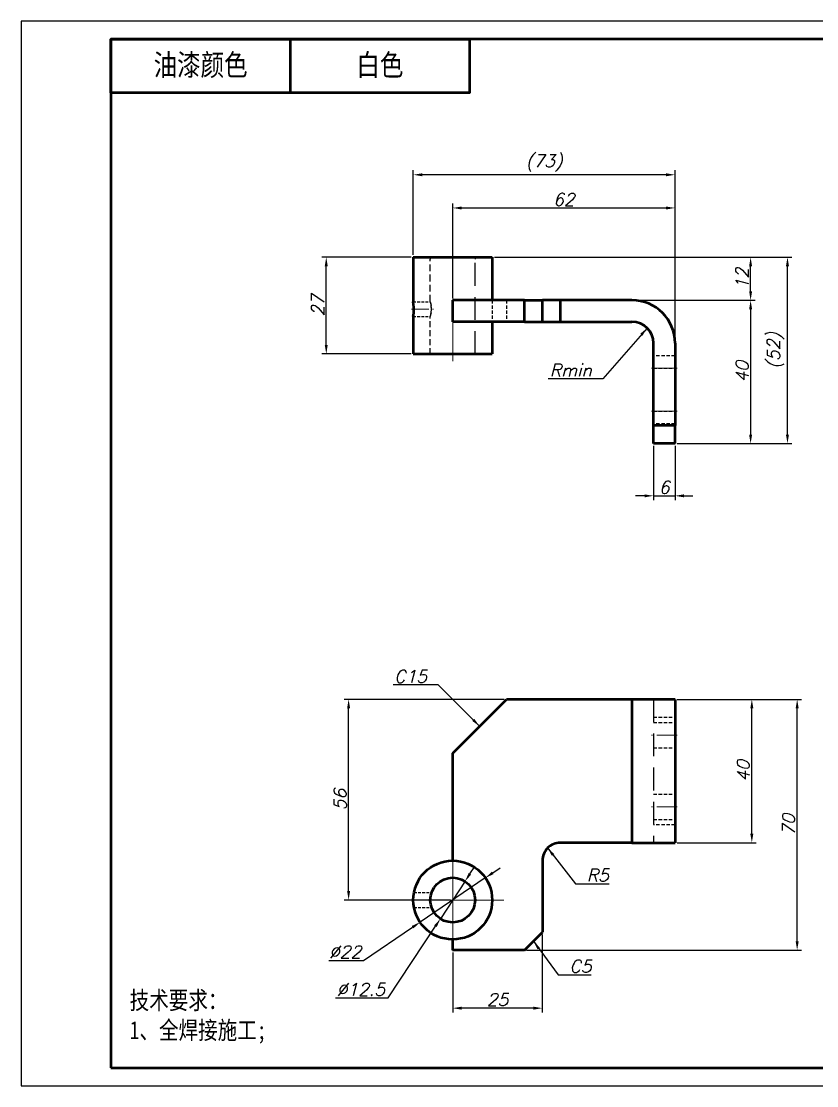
# Model space of a CAD drawing. Header units: inches. Extents: x 17901 to 26602, y 9673 to 14036.
# Drawn here: x 20517.4 to 20739.2, y 13161.6 to 13458.6 of the extents above; entities that cross this region are included whole.
import ezdxf

# ---------------------------------------------------------------- set-up
doc = ezdxf.new("R2010")
doc.units = ezdxf.units.IN
doc.header["$MEASUREMENT"] = 0
doc.linetypes.add('CENTER', pattern=[50.8, 31.75, -6.35, 6.35, -6.35])
doc.linetypes.add('DASHED2', pattern=[9.525, 6.35, -3.175])
for name, color, linetype, lineweight in [('中心线', 1, 'CENTER', 15), ('图框_内框线', 5, 'Continuous', 50), ('标注线', 3, 'Continuous', 25), ('粗实线', 7, 'Continuous', 50), ('虚线', 2, 'DASHED2', 25)]:
    doc.layers.add(name, color=color, linetype=linetype, lineweight=lineweight)
doc.styles.add('DIM_FONT', font='romans.shx', dxfattribs={"oblique": 15})
doc.styles.add('仿宋体', font='FSGB2312.ttf', dxfattribs={"width": 0.8, "height": 3.5})
doc.styles.add('宋体', font='', dxfattribs={"width": 0.8, "height": 5})
doc.styles.get('宋体').set_extended_font_data('SimSun')
doc.dimstyles.new('幅面 1：1$0', dxfattribs={"dimtxt": 3.5, "dimasz": 2.5, "dimexe": 1.25, "dimexo": 0.625, "dimtad": 1, "dimdsep": 46, "dimtxsty": 'DIM_FONT', "dimcen": 2.5, "dimclrd": 256, "dimclre": 256, "dimclrt": 256, "dimadec": 0, "dimazin": 0, "dimtm": 1e-09, "dimtfac": 0.5, "dimtmove": 0, "dimatfit": 3, "dimfxl": 1, "dimlwd": -1, "dimarcsym": 0})
doc.dimstyles.new('幅面 1：1$3', dxfattribs={"dimtxt": 3.5, "dimasz": 2.5, "dimexe": 1.25, "dimexo": 0.625, "dimtad": 1, "dimtih": 1, "dimtoh": 1, "dimdsep": 46, "dimtxsty": 'DIM_FONT', "dimcen": 2.5, "dimclrd": 256, "dimclre": 256, "dimclrt": 256, "dimazin": 2, "dimtfac": 0.5, "dimtmove": 0, "dimatfit": 3, "dimfxl": 1, "dimlwd": -1, "dimlwe": -1, "dimarcsym": 0})
doc.dimstyles.new('幅面 1：1$7', dxfattribs={"dimtxt": 3.5, "dimasz": 2.5, "dimexe": 1.25, "dimexo": 0.625, "dimtad": 1, "dimdsep": 46, "dimtxsty": 'DIM_FONT', "dimcen": 2.5, "dimclrd": 256, "dimclrt": 256, "dimadec": 0, "dimazin": 0, "dimtfac": 1, "dimtmove": 0, "dimatfit": 3, "dimfxl": 1, "dimlwd": -1, "dimarcsym": 0})

# ---------------------------------------------------------------- blocks, each defined once
blk = doc.blocks.new('*D57')
at = {"layer": 'Defpoints', "color": 0, "transparency": 16777216}
for p in [(20648.73, 13392.82), (20731.09, 13392.82), (20699.73, 13340.82)]:
    blk.add_point(p, dxfattribs=at)
at = {"layer": '标注线', "lineweight": -2, "transparency": 16777216}
for p, q in [((20649.36, 13392.82), (20732.34, 13392.82)), ((20700.36, 13340.82), (20732.34, 13340.82))]:
    blk.add_line(p, q, dxfattribs=at)
at = {"layer": '标注线', "transparency": 16777216}
blk.add_line((20731.09, 13343.32), (20731.09, 13390.32), dxfattribs=at)
for points in [[(20730.67, 13390.32), (20731.51, 13390.32), (20731.09, 13392.82)], [(20730.67, 13343.32), (20731.51, 13343.32), (20731.09, 13340.82)]]:
    blk.add_solid(points, dxfattribs=at)
at = {"layer": '标注线', "transparency": 16777216, "insert": (20727.8, 13366.82), "char_height": 3.5, "attachment_point": 5, "rotation": 90, "style": 'DIM_FONT'}
blk.add_mtext('(52)', dxfattribs=at)
blk = doc.blocks.new('*D58')
at = {"layer": 'Defpoints', "color": 0, "transparency": 16777216}
for p in [(20648.73, 13392.82), (20720.81, 13392.82), (20687.73, 13380.82)]:
    blk.add_point(p, dxfattribs=at)
at = {"layer": '标注线', "lineweight": -2, "transparency": 16777216}
for p, q in [((20649.36, 13392.82), (20722.06, 13392.82)), ((20688.36, 13380.82), (20722.06, 13380.82))]:
    blk.add_line(p, q, dxfattribs=at)
at = {"layer": '标注线', "transparency": 16777216}
blk.add_line((20720.81, 13383.32), (20720.81, 13390.32), dxfattribs=at)
for points in [[(20720.4, 13390.32), (20721.23, 13390.32), (20720.81, 13392.82)], [(20720.4, 13383.32), (20721.23, 13383.32), (20720.81, 13380.82)]]:
    blk.add_solid(points, dxfattribs=at)
at = {"layer": '标注线', "transparency": 16777216, "insert": (20718.44, 13386.82), "char_height": 3.5, "attachment_point": 5, "rotation": 90, "style": 'DIM_FONT'}
blk.add_mtext('12', dxfattribs=at)
blk = doc.blocks.new('*D59')
at = {"layer": 'Defpoints', "color": 0, "transparency": 16777216}
for p in [(20687.73, 13380.82), (20699.73, 13340.82), (20720.81, 13340.82)]:
    blk.add_point(p, dxfattribs=at)
at = {"layer": '标注线', "lineweight": -2, "transparency": 16777216}
for p, q in [((20688.36, 13380.82), (20722.06, 13380.82)), ((20700.36, 13340.82), (20722.06, 13340.82))]:
    blk.add_line(p, q, dxfattribs=at)
at = {"layer": '标注线', "transparency": 16777216}
blk.add_line((20720.81, 13378.32), (20720.81, 13343.32), dxfattribs=at)
for points in [[(20720.4, 13378.32), (20721.23, 13378.32), (20720.81, 13380.82)], [(20720.4, 13343.32), (20721.23, 13343.32), (20720.81, 13340.82)]]:
    blk.add_solid(points, dxfattribs=at)
at = {"layer": '标注线', "transparency": 16777216, "insert": (20718.44, 13360.82), "char_height": 3.5, "attachment_point": 5, "rotation": 90, "style": 'DIM_FONT'}
blk.add_mtext('40', dxfattribs=at)
blk = doc.blocks.new('*D60')
at = {"layer": 'Defpoints', "color": 0, "transparency": 16777216}
for p in [(20693.73, 13340.82), (20699.73, 13340.82), (20699.73, 13326.24)]:
    blk.add_point(p, dxfattribs=at)
at = {"layer": '标注线', "lineweight": -2, "transparency": 16777216}
for p, q in [((20693.73, 13340.19), (20693.73, 13324.99)), ((20699.73, 13340.19), (20699.73, 13324.99))]:
    blk.add_line(p, q, dxfattribs=at)
at = {"layer": '标注线', "transparency": 16777216}
for p, q in [((20691.23, 13326.24), (20688.73, 13326.24)), ((20693.73, 13326.24), (20699.73, 13326.24)), ((20702.23, 13326.24), (20704.73, 13326.24))]:
    blk.add_line(p, q, dxfattribs=at)
for points in [[(20691.23, 13326.65), (20691.23, 13325.82), (20693.73, 13326.24)], [(20702.23, 13326.65), (20702.23, 13325.82), (20699.73, 13326.24)]]:
    blk.add_solid(points, dxfattribs=at)
at = {"layer": '标注线', "transparency": 16777216, "insert": (20696.73, 13328.61), "char_height": 3.5, "attachment_point": 5, "style": 'DIM_FONT'}
blk.add_mtext('6', dxfattribs=at)
blk = doc.blocks.new('*D61')
at = {"layer": 'Defpoints', "color": 0, "transparency": 16777216}
for p in [(20626.73, 13415.82), (20626.73, 13392.82), (20699.73, 13368.82)]:
    blk.add_point(p, dxfattribs=at)
at = {"layer": '标注线', "lineweight": -2, "transparency": 16777216}
for p, q in [((20626.73, 13393.44), (20626.73, 13417.07)), ((20699.73, 13369.44), (20699.73, 13417.07))]:
    blk.add_line(p, q, dxfattribs=at)
at = {"layer": '标注线', "transparency": 16777216}
blk.add_line((20697.23, 13415.82), (20629.23, 13415.82), dxfattribs=at)
for points in [[(20629.23, 13416.24), (20629.23, 13415.41), (20626.73, 13415.82)], [(20697.23, 13416.24), (20697.23, 13415.41), (20699.73, 13415.82)]]:
    blk.add_solid(points, dxfattribs=at)
at = {"layer": '标注线', "transparency": 16777216, "insert": (20663.23, 13419.11), "char_height": 3.5, "attachment_point": 5, "style": 'DIM_FONT'}
blk.add_mtext('(73)', dxfattribs=at)
blk = doc.blocks.new('*D62')
at = {"layer": 'Defpoints', "color": 0, "transparency": 16777216}
for p in [(20699.73, 13406.56), (20637.73, 13380.82), (20699.73, 13368.82)]:
    blk.add_point(p, dxfattribs=at)
at = {"layer": '标注线', "lineweight": -2, "transparency": 16777216}
for p, q in [((20637.73, 13381.44), (20637.73, 13407.81)), ((20699.73, 13369.44), (20699.73, 13407.81))]:
    blk.add_line(p, q, dxfattribs=at)
at = {"layer": '标注线', "transparency": 16777216}
blk.add_line((20640.23, 13406.56), (20697.23, 13406.56), dxfattribs=at)
for points in [[(20640.23, 13406.97), (20640.23, 13406.14), (20637.73, 13406.56)], [(20697.23, 13406.97), (20697.23, 13406.14), (20699.73, 13406.56)]]:
    blk.add_solid(points, dxfattribs=at)
at = {"layer": '标注线', "transparency": 16777216, "insert": (20668.73, 13408.93), "char_height": 3.5, "attachment_point": 5, "style": 'DIM_FONT'}
blk.add_mtext('62', dxfattribs=at)
blk = doc.blocks.new('*D63')
at = {"layer": 'Defpoints', "color": 0, "transparency": 16777216}
for p in [(20602.48, 13392.82), (20626.73, 13392.82), (20626.73, 13365.82)]:
    blk.add_point(p, dxfattribs=at)
at = {"layer": '标注线', "lineweight": -2, "transparency": 16777216}
for p, q in [((20626.11, 13392.82), (20601.23, 13392.82)), ((20626.11, 13365.82), (20601.23, 13365.82))]:
    blk.add_line(p, q, dxfattribs=at)
at = {"layer": '标注线', "transparency": 16777216}
blk.add_line((20602.48, 13368.32), (20602.48, 13390.32), dxfattribs=at)
for points in [[(20602.06, 13390.32), (20602.89, 13390.32), (20602.48, 13392.82)], [(20602.06, 13368.32), (20602.89, 13368.32), (20602.48, 13365.82)]]:
    blk.add_solid(points, dxfattribs=at)
at = {"layer": '标注线', "transparency": 16777216, "insert": (20600.1, 13379.32), "char_height": 3.5, "attachment_point": 5, "rotation": 90, "style": 'DIM_FONT'}
blk.add_mtext('27', dxfattribs=at)
blk = doc.blocks.new('*D64')
at = {"layer": 'Defpoints', "color": 0, "transparency": 16777216}
for p in [(20699.73, 13269.45), (20733.79, 13269.45), (20657.73, 13199.45)]:
    blk.add_point(p, dxfattribs=at)
at = {"layer": '标注线', "lineweight": -2, "transparency": 16777216}
for p, q in [((20700.36, 13269.45), (20735.04, 13269.45)), ((20658.36, 13199.45), (20735.04, 13199.45))]:
    blk.add_line(p, q, dxfattribs=at)
at = {"layer": '标注线', "transparency": 16777216}
blk.add_line((20733.79, 13201.95), (20733.79, 13266.95), dxfattribs=at)
for points in [[(20733.37, 13266.95), (20734.21, 13266.95), (20733.79, 13269.45)], [(20733.37, 13201.95), (20734.21, 13201.95), (20733.79, 13199.45)]]:
    blk.add_solid(points, dxfattribs=at)
at = {"layer": '标注线', "transparency": 16777216, "insert": (20731.42, 13234.45), "char_height": 3.5, "attachment_point": 5, "rotation": 90, "style": 'DIM_FONT'}
blk.add_mtext('70', dxfattribs=at)
blk = doc.blocks.new('*D65')
at = {"layer": 'Defpoints', "color": 0, "transparency": 16777216}
for p in [(20699.73, 13269.45), (20721.15, 13269.45), (20699.73, 13229.45)]:
    blk.add_point(p, dxfattribs=at)
at = {"layer": '标注线', "lineweight": -2, "transparency": 16777216}
for p, q in [((20700.36, 13269.45), (20722.4, 13269.45)), ((20700.36, 13229.45), (20722.4, 13229.45))]:
    blk.add_line(p, q, dxfattribs=at)
at = {"layer": '标注线', "transparency": 16777216}
blk.add_line((20721.15, 13231.95), (20721.15, 13266.95), dxfattribs=at)
for points in [[(20720.73, 13266.95), (20721.57, 13266.95), (20721.15, 13269.45)], [(20720.73, 13231.95), (20721.57, 13231.95), (20721.15, 13229.45)]]:
    blk.add_solid(points, dxfattribs=at)
at = {"layer": '标注线', "transparency": 16777216, "insert": (20718.77, 13249.45), "char_height": 3.5, "attachment_point": 5, "rotation": 90, "style": 'DIM_FONT'}
blk.add_mtext('40', dxfattribs=at)
blk = doc.blocks.new('*D66')
at = {"layer": 'Defpoints', "color": 0, "transparency": 16777216}
for p in [(20662.73, 13204.45), (20637.73, 13199.45), (20637.73, 13183.28)]:
    blk.add_point(p, dxfattribs=at)
at = {"layer": '标注线', "lineweight": -2, "transparency": 16777216}
for p, q in [((20662.73, 13203.83), (20662.73, 13182.03)), ((20637.73, 13198.83), (20637.73, 13182.03))]:
    blk.add_line(p, q, dxfattribs=at)
at = {"layer": '标注线', "transparency": 16777216}
blk.add_line((20660.23, 13183.28), (20640.23, 13183.28), dxfattribs=at)
for points in [[(20640.23, 13183.7), (20640.23, 13182.87), (20637.73, 13183.28)], [(20660.23, 13183.7), (20660.23, 13182.87), (20662.73, 13183.28)]]:
    blk.add_solid(points, dxfattribs=at)
at = {"layer": '标注线', "transparency": 16777216, "insert": (20650.23, 13185.66), "char_height": 3.5, "attachment_point": 5, "style": 'DIM_FONT'}
blk.add_mtext('25', dxfattribs=at)
blk = doc.blocks.new('*D67')
at = {"layer": 'Defpoints', "color": 0, "transparency": 16777216}
for p in [(20608.71, 13269.45), (20652.73, 13269.45), (20637.73, 13213.45)]:
    blk.add_point(p, dxfattribs=at)
at = {"layer": '标注线', "lineweight": -2, "transparency": 16777216}
for p, q in [((20652.11, 13269.45), (20607.46, 13269.45)), ((20637.11, 13213.45), (20607.46, 13213.45))]:
    blk.add_line(p, q, dxfattribs=at)
at = {"layer": '标注线', "transparency": 16777216}
blk.add_line((20608.71, 13215.95), (20608.71, 13266.95), dxfattribs=at)
for points in [[(20608.3, 13266.95), (20609.13, 13266.95), (20608.71, 13269.45)], [(20608.3, 13215.95), (20609.13, 13215.95), (20608.71, 13213.45)]]:
    blk.add_solid(points, dxfattribs=at)
at = {"layer": '标注线', "transparency": 16777216, "insert": (20606.34, 13241.45), "char_height": 3.5, "attachment_point": 5, "rotation": 90, "style": 'DIM_FONT'}
blk.add_mtext('56', dxfattribs=at)
blk = doc.blocks.new('*D68')
at = {"layer": 'Defpoints', "color": 0, "transparency": 16777216}
for p in [(20641.17, 13218.68), (20634.3, 13208.23)]:
    blk.add_point(p, dxfattribs=at)
at = {"layer": '标注线', "transparency": 16777216}
for p, q in [((20642.54, 13220.77), (20643.91, 13222.85)), ((20641.17, 13218.68), (20634.3, 13208.23)), ((20619.78, 13186.14), (20632.93, 13206.14)), ((20605.05, 13186.14), (20619.78, 13186.14))]:
    blk.add_line(p, q, dxfattribs=at)
for points in [[(20642.19, 13220.99), (20642.89, 13220.54), (20641.17, 13218.68)], [(20632.58, 13206.37), (20633.28, 13205.91), (20634.3, 13208.23)]]:
    blk.add_solid(points, dxfattribs=at)
at = {"layer": '标注线', "transparency": 16777216, "insert": (20612.1, 13188.52), "char_height": 3.5, "attachment_point": 5, "style": 'DIM_FONT'}
blk.add_mtext('∅12.5', dxfattribs=at)
blk = doc.blocks.new('*D69')
at = {"layer": 'Defpoints', "color": 0, "transparency": 16777216}
for p in [(20646.83, 13219.63), (20628.63, 13207.28)]:
    blk.add_point(p, dxfattribs=at)
at = {"layer": '标注线', "transparency": 16777216}
for p, q in [((20648.9, 13221.04), (20650.97, 13222.44)), ((20646.83, 13219.63), (20628.63, 13207.28)), ((20612.9, 13196.59), (20626.56, 13205.87)), ((20603.18, 13196.59), (20612.9, 13196.59))]:
    blk.add_line(p, q, dxfattribs=at)
for points in [[(20648.67, 13221.38), (20649.14, 13220.69), (20646.83, 13219.63)], [(20626.33, 13206.22), (20626.8, 13205.53), (20628.63, 13207.28)]]:
    blk.add_solid(points, dxfattribs=at)
at = {"layer": '标注线', "transparency": 16777216, "insert": (20607.73, 13198.97), "char_height": 3.5, "attachment_point": 5, "style": 'DIM_FONT'}
blk.add_mtext('∅22', dxfattribs=at)

msp = doc.modelspace()

# ---------------------------------------------------------------- linework, layer by layer
at = {"layer": 'Defpoints'}
msp.add_lwpolyline([(20517.437, 13161.647), (20937.437, 13161.647), (20937.437, 13458.647), (20517.437, 13458.647)], close=True, dxfattribs=at)
at = {"layer": '中心线'}
for p, q in [((20637.734, 13395.52), (20637.734, 13363.119)), ((20637.734, 13227.754), (20637.734, 13199.154)), ((20652.032, 13213.454), (20623.433, 13213.454))]:
    msp.add_line(p, q, dxfattribs=at)
at = {"layer": '中心线', "ltscale": 0.153857}
msp.add_line((20626.22, 13378.32), (20632.374, 13378.32), dxfattribs=at)
at = {"layer": '中心线', "ltscale": 0.180029}
for p, q in [((20700.333, 13361.82), (20693.132, 13361.82)), ((20700.333, 13349.82), (20693.132, 13349.82)), ((20700.333, 13259.454), (20693.132, 13259.454)), ((20700.333, 13239.454), (20693.132, 13239.454))]:
    msp.add_line(p, q, dxfattribs=at)
at = {"layer": '中心线', "ltscale": 0.148486}
msp.add_line((20626.39, 13213.454), (20632.329, 13213.454), dxfattribs=at)
at = {"layer": '图框_内框线'}
msp.add_line((20592.437, 13453.647), (20592.437, 13438.647), dxfattribs=at)
for points in [[(20542.437, 13166.647), (20932.437, 13166.647), (20932.437, 13453.647), (20542.437, 13453.647)], [(20542.437, 13453.647), (20642.437, 13453.647), (20642.437, 13438.647), (20542.437, 13438.647)]]:
    msp.add_lwpolyline(points, close=True, dxfattribs=at)
at = {"layer": '粗实线', "ltscale": 0.275}
for p, q in [((20626.734, 13392.82), (20637.734, 13392.82)), ((20637.734, 13392.82), (20648.734, 13392.82)), ((20626.734, 13365.82), (20637.734, 13365.82)), ((20637.734, 13365.82), (20648.734, 13365.82))]:
    msp.add_line(p, q, dxfattribs=at)
at = {"layer": '粗实线', "ltscale": 0.310828}
msp.add_line((20626.734, 13392.82), (20626.734, 13380.387), dxfattribs=at)
at = {"layer": '粗实线', "ltscale": 0.3}
for p, q in [((20648.734, 13392.82), (20648.734, 13380.82)), ((20699.734, 13269.454), (20687.734, 13269.454)), ((20687.734, 13229.454), (20699.734, 13229.454))]:
    msp.add_line(p, q, dxfattribs=at)
at = {"layer": '粗实线', "ltscale": 0.15}
for p, q in [((20637.734, 13374.82), (20637.734, 13380.82)), ((20657.734, 13374.82), (20657.734, 13380.82)), ((20662.734, 13374.82), (20662.734, 13380.82)), ((20667.734, 13380.82), (20667.734, 13374.82)), ((20699.734, 13345.82), (20693.734, 13345.82)), ((20699.734, 13340.82), (20693.734, 13340.82))]:
    msp.add_line(p, q, dxfattribs=at)
at = {"layer": '粗实线'}
for p, q in [((20657.734, 13380.82), (20637.734, 13380.82)), ((20687.734, 13380.82), (20667.734, 13380.82)), ((20657.734, 13374.82), (20637.734, 13374.82)), ((20667.734, 13374.82), (20687.734, 13374.82)), ((20693.734, 13345.82), (20693.734, 13368.82)), ((20699.734, 13368.82), (20699.734, 13345.82)), ((20637.734, 13254.454), (20652.734, 13269.454)), ((20687.734, 13269.454), (20652.734, 13269.454)), ((20687.734, 13269.454), (20687.734, 13229.454)), ((20699.734, 13269.454), (20699.734, 13229.454)), ((20637.734, 13224.454), (20637.734, 13254.454)), ((20687.734, 13229.454), (20667.734, 13229.454)), ((20662.734, 13224.454), (20662.734, 13204.454)), ((20657.734, 13199.454), (20637.734, 13199.454))]:
    msp.add_line(p, q, dxfattribs=at)
at = {"layer": '粗实线', "ltscale": 0.125}
for p, q in [((20657.734, 13380.82), (20662.734, 13380.82)), ((20667.734, 13380.82), (20662.734, 13380.82)), ((20657.734, 13374.82), (20662.734, 13374.82)), ((20662.734, 13374.82), (20667.734, 13374.82)), ((20693.734, 13340.82), (20693.734, 13345.82)), ((20699.734, 13340.82), (20699.734, 13345.82))]:
    msp.add_line(p, q, dxfattribs=at)
at = {"layer": '粗实线', "ltscale": 0.260832}
msp.add_line((20626.734, 13376.253), (20626.734, 13365.82), dxfattribs=at)
at = {"layer": '粗实线', "ltscale": 0.225}
msp.add_line((20648.734, 13374.82), (20648.734, 13365.82), dxfattribs=at)
at = {"layer": '粗实线', "ltscale": 0.075}
msp.add_line((20637.734, 13199.454), (20637.734, 13202.454), dxfattribs=at)
at = {"layer": '粗实线', "ltscale": 0.176777}
msp.add_line((20657.734, 13199.454), (20662.734, 13204.454), dxfattribs=at)
at = {"layer": '粗实线'}
for radius in [11, 6.25]:
    msp.add_circle((20637.734, 13213.454), radius, dxfattribs=at)
for centre, radius, start, end in [((20615.913, 13378.318), 11.015, 354.84618, 10.82311), ((20687.734, 13368.82), 12, 0, 90), ((20615.435, 13378.384), 11.498, 349.31846, 354.73346), ((20687.734, 13368.82), 6, 0, 90), ((20667.734, 13224.454), 5, 90, 180.00001)]:
    msp.add_arc(centre, radius, start, end, dxfattribs=at)
at = {"layer": '虚线', "ltscale": 0.0125}
for p, q in [((20631.484, 13392.82), (20631.484, 13392.32)), ((20643.984, 13392.82), (20643.984, 13392.32))]:
    msp.add_line(p, q, dxfattribs=at)
at = {"layer": '虚线', "ltscale": 0.298331}
msp.add_line((20631.484, 13380.387), (20631.484, 13392.32), dxfattribs=at)
at = {"layer": '虚线'}
for p, q in [((20643.984, 13365.82), (20643.984, 13392.32)), ((20687.734, 13269.454), (20687.734, 13229.454)), ((20693.734, 13269.454), (20693.734, 13229.454))]:
    msp.add_line(p, q, dxfattribs=at)
at = {"layer": '虚线', "ltscale": 0.11875}
for p, q in [((20626.734, 13380.387), (20631.484, 13380.387)), ((20626.734, 13376.253), (20631.484, 13376.253))]:
    msp.add_line(p, q, dxfattribs=at)
at = {"layer": '虚线', "ltscale": 0.15}
for p, q in [((20648.734, 13380.82), (20648.734, 13374.82)), ((20648.734, 13380.82), (20648.734, 13374.82)), ((20652.734, 13380.82), (20652.734, 13374.82)), ((20699.734, 13365.32), (20693.734, 13365.32)), ((20699.734, 13365.32), (20693.734, 13365.32)), ((20693.734, 13361.82), (20699.734, 13361.82)), ((20693.734, 13361.82), (20699.734, 13361.82)), ((20693.734, 13361.82), (20699.734, 13361.82)), ((20693.734, 13361.82), (20699.734, 13361.82)), ((20693.734, 13349.82), (20699.734, 13349.82)), ((20693.734, 13349.82), (20699.734, 13349.82)), ((20693.734, 13349.82), (20699.734, 13349.82)), ((20693.734, 13349.82), (20699.734, 13349.82)), ((20699.734, 13346.32), (20693.734, 13346.32)), ((20699.734, 13346.32), (20693.734, 13346.32)), ((20693.734, 13345.82), (20699.734, 13345.82)), ((20693.734, 13264.454), (20699.734, 13264.454)), ((20693.734, 13262.954), (20699.734, 13262.954)), ((20693.734, 13255.954), (20699.734, 13255.954)), ((20693.734, 13242.954), (20699.734, 13242.954)), ((20693.734, 13235.954), (20699.734, 13235.954)), ((20699.734, 13234.454), (20693.734, 13234.454))]:
    msp.add_line(p, q, dxfattribs=at)
at = {"layer": '虚线', "ltscale": 0.260831}
msp.add_line((20631.484, 13365.82), (20631.484, 13376.253), dxfattribs=at)
at = {"layer": '虚线', "ltscale": 0.122656}
for p, q in [((20626.929, 13215.521), (20631.835, 13215.521)), ((20626.929, 13211.387), (20631.835, 13211.387))]:
    msp.add_line(p, q, dxfattribs=at)
at = {"layer": '虚线'}
for points in [[(20631.753, 13377.329), (20631.835, 13378.263), (20631.769, 13379.207), (20631.704, 13379.572), (20631.507, 13380.312), (20631.484, 13380.387), (20631.493, 13380.357), (20631.659, 13379.771), (20631.753, 13379.311)], [(20631.753, 13377.329), (20631.685, 13376.977), (20631.499, 13376.299), (20631.484, 13376.253), (20631.501, 13376.305), (20631.677, 13376.949), (20631.777, 13377.493), (20631.831, 13378.099), (20631.822, 13378.719), (20631.753, 13379.311)]]:
    msp.add_lwpolyline(points, dxfattribs=at)
for centre, radius, start, end in [((20615.452, 13378.258), 11.48, 5.26158, 10.68576), ((20615.935, 13378.32), 10.995, 349.16288, 5.16788), ((20637.734, 13213.454), 11, 269.99999, 90.00001)]:
    msp.add_arc(centre, radius, start, end, dxfattribs=at)

# ---------------------------------------------------------------- texts
at = {"layer": '标注线'}
for s, insert, char_height, width, attachment_point, style in [('油漆颜色', (20567.437, 13446.147), 6, 50, 5, '仿宋体'), ('{\\fSimSun|b0|i0|c134|p2;白色}', (20617.437, 13446.147), 6, 50, 5, '仿宋体'), ('{\\H0.5x;技术要求：\\P1、全焊接施工;\\P\\P\\H2x;\\W0.7; }', (20547.649, 13187.992), 10, 1023.28183, 1, '宋体')]:
    msp.add_mtext(s, dxfattribs=dict(at, insert=insert, char_height=char_height, width=width, attachment_point=attachment_point, style=style))
at = {"layer": '标注线', "char_height": 3.5, "style": 'DIM_FONT'}
for s, insert, attachment_point in [('Rmin', (20676.482, 13359.526), 9), ('C15', (20630.564, 13274.088), 9), ('R5', (20675.092, 13218.642), 7), ('C5', (20670.284, 13193.211), 7)]:
    msp.add_mtext(s, dxfattribs=dict(at, insert=insert, attachment_point=attachment_point))

# ---------------------------------------------------------------- dimensions: what is measured, and where the dimension line sits
at = {"layer": '标注线'}
dim = msp.add_linear_dim(base=(20626.734, 13415.823), p1=(20699.734, 13368.82), p2=(20626.734, 13392.82), dimstyle='幅面 1：1$0', override={"dimpost": '(<>)'}, dxfattribs=at)
dim.commit()
dim.dimension.update_dxf_attribs({"geometry": '*D61', "text_midpoint": (20663.234, 13419.115)})
for base, p1, p2, picture, middle in [((20699.734, 13406.556), (20637.734, 13380.82), (20699.734, 13368.82), '*D62', (20668.734, 13408.931)), ((20699.734, 13326.238), (20693.734, 13340.82), (20699.734, 13340.82), '*D60', (20696.734, 13328.613)), ((20637.734, 13183.283), (20662.734, 13204.454), (20637.734, 13199.454), '*D66', (20650.234, 13185.658))]:
    dim = msp.add_linear_dim(base=base, p1=p1, p2=p2, dimstyle='幅面 1：1$0', dxfattribs=at)
    dim.commit()
    dim.dimension.update_dxf_attribs({"geometry": picture, "text_midpoint": middle})
for base, p1, p2, picture, middle in [((20602.477, 13392.82), (20626.734, 13365.82), (20626.734, 13392.82), '*D63', (20600.102, 13379.32)), ((20720.815, 13392.82), (20687.734, 13380.82), (20648.734, 13392.82), '*D58', (20718.44, 13386.82)), ((20720.815, 13340.82), (20687.734, 13380.82), (20699.734, 13340.82), '*D59', (20718.44, 13360.82)), ((20608.713, 13269.454), (20637.733, 13213.454), (20652.734, 13269.454), '*D67', (20606.338, 13241.454)), ((20733.792, 13269.454), (20657.734, 13199.454), (20699.734, 13269.454), '*D64', (20731.417, 13234.454)), ((20721.148, 13269.454), (20699.734, 13229.454), (20699.734, 13269.454), '*D65', (20718.773, 13249.454))]:
    dim = msp.add_linear_dim(base=base, p1=p1, p2=p2, angle=90, dimstyle='幅面 1：1$0', dxfattribs=at)
    dim.commit()
    dim.dimension.update_dxf_attribs({"geometry": picture, "text_midpoint": middle})
dim = msp.add_linear_dim(base=(20731.091, 13392.82), p1=(20699.734, 13340.82), p2=(20648.734, 13392.82), angle=90, dimstyle='幅面 1：1$0', override={"dimpost": '(<>)'}, dxfattribs=at)
dim.commit()
dim.dimension.update_dxf_attribs({"geometry": '*D57', "text_midpoint": (20727.799, 13366.82)})
for p1, p2, picture, middle in [((20646.834, 13219.633), (20628.633, 13207.275), '*D69', (20607.727, 13196.592)), ((20641.167, 13218.677), (20634.3, 13208.232), '*D68', (20612.101, 13186.14))]:
    dim = msp.add_diameter_dim_2p(p1=p1, p2=p2, dimstyle='幅面 1：1$3', dxfattribs=at)
    dim.commit()
    dim.dimension.update_dxf_attribs({"geometry": picture, "text_midpoint": middle, "dimtype": 163})

# ---------------------------------------------------------------- leaders
at = {"layer": '标注线', "annotation_type": 0, "has_hookline": 1}
for points, hookline_direction, text_width in [([(20691.976, 13373.062), (20679.607, 13358.901), (20677.107, 13358.901)], 1, 12.113), ([(20645.234, 13261.954), (20633.689, 13273.463), (20631.189, 13273.463)], 1, 9.414), ([(20664.198, 13227.99), (20671.967, 13218.017), (20674.467, 13218.017)], 0, 6.271), ([(20660.234, 13201.954), (20667.159, 13192.586), (20669.659, 13192.586)], 0, 6.081)]:
    msp.add_leader(points, dimstyle='幅面 1：1$7', override={"dimgap": 0.625, "dimtad": 1}, dxfattribs=dict(at, hookline_direction=hookline_direction, text_width=text_width))

doc.saveas('drawing.dxf')
